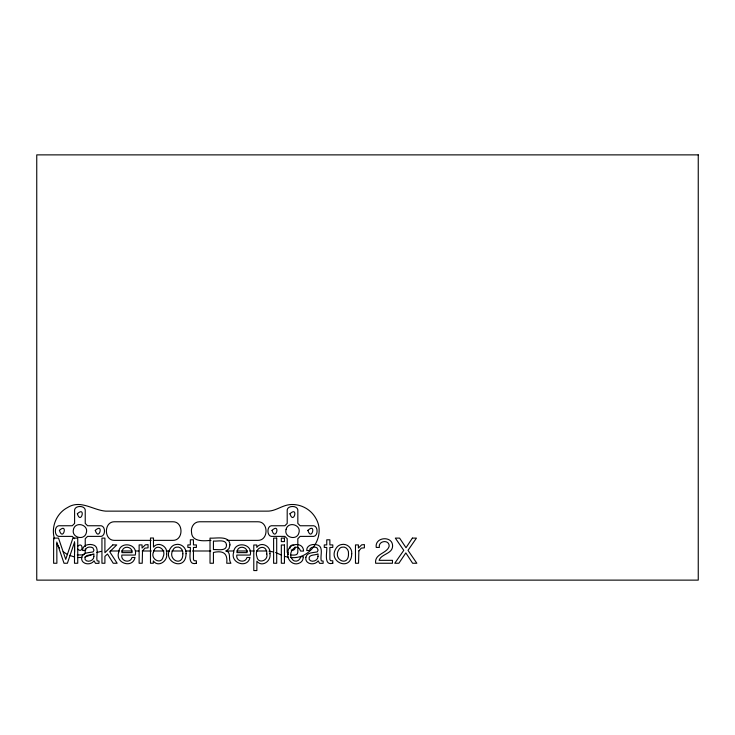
<?xml version="1.0" encoding="UTF-8"?>
<svg xmlns="http://www.w3.org/2000/svg" width="735" height="735" viewBox="0 0 735 735"><rect width="100%" height="100%" fill="white"/><g stroke="black" fill="none" stroke-linecap="round" stroke-linejoin="round"><path stroke-width="1.1" d="M77.616 546.344C83.487 540.721 83.487 554.631 77.616 548.999M83.9 554.631L85.141 553.014L85.232 548.916M92.785 554.319L84.883 557.047M96.864 552.49L101.191 551.369M83.257 554.888L77.258 554.98M77.588 557.534L81.778 557.488M151.144 540.363L114.458 540.363C103.727 540.501 103.727 521.63 114.458 521.767L172.927 521.767C183.667 521.63 183.667 540.501 172.927 540.363L153.44 540.363M210.963 540.363C204.367 540.978 191.835 542.173 191.532 532.397C190.585 527.353 194.022 521.675 199.497 521.767L257.967 521.767C268.707 521.63 268.707 540.501 257.967 540.363L227.014 540.363M110.213 550.993L119.364 550.993M121.642 550.993L131.932 550.993M135.359 550.993L138.786 550.993M142.213 550.993L151.355 550.993M153.643 550.993L163.933 550.993M166.211 550.993L169.647 550.993M171.926 550.993L182.216 550.993M185.643 550.993L190.218 550.993M192.496 550.993L210.789 550.993M225.645 550.993L233.638 550.993M237.065 550.993L247.355 550.993M249.643 550.993L254.209 550.993M256.497 550.993L266.787 550.993M290.922 554.98C293.191 555.09 297.684 555.779 297.831 552.325L297.831 538.7L300.146 536.385L313.771 536.385C318.191 535.714 318.191 526.416 313.771 525.755L300.146 525.755L297.831 523.43L297.831 509.805C297.16 505.386 287.872 505.386 287.201 509.805L287.201 523.43L284.877 525.755L271.252 525.755C266.833 526.416 266.833 535.714 271.252 536.385L284.877 536.385L287.201 538.7L287.201 552.325L288.524 554.631M290.647 557.488C310.639 559.868 326.138 535.741 315.903 518.46C310.877 509.125 300.137 503.493 289.599 504.651C281.606 505.551 275.065 511.56 266.787 511.137L105.647 511.137C92.858 510.09 80.4 499.359 67.565 507.536C56.522 513.232 50.779 526.967 54.5 538.828M269.01 551.186L273.402 551.93M74.492 556.955L69.513 555.384M284.463 556.395L288.57 557.259M293.844 545.37C291.924 544.157 289.268 546.188 289.948 548.365M291.189 549.973C293.109 551.186 295.755 549.155 295.084 546.987M281.579 555.145L275.57 552.49M63.182 551.709L67.565 554.594M74.602 538.7L72.278 536.385L58.653 536.385C54.234 535.714 54.234 526.416 58.653 525.755L72.278 525.755L74.602 523.43L74.602 509.805C75.273 505.386 84.562 505.386 85.232 509.805L85.232 523.43L87.548 525.755L101.173 525.755C105.592 526.416 105.592 535.714 101.173 536.385L87.548 536.385L85.232 538.7L85.232 546.647M56.522 543.67L59.452 548.025M74.602 543.238L74.602 552.325M74.566 542.035L74.492 563.249L77.735 563.249L77.735 538.103L72.903 538.103L65.727 559.363L58.506 538.103L53.627 538.103L53.627 563.249L56.88 563.249L56.788 542.035L64.019 563.249L67.39 563.249L74.566 542.035M266.787 553.97C268.633 560.768 257.82 564.37 256.91 556.689C253.446 547.217 267.255 542.834 266.787 553.97M153.404 552.224C150.216 559.335 161.489 565.197 163.161 556.818C166.863 548.641 155.214 542.504 153.404 552.224M166.625 553.731C168.067 561.016 158.117 567.898 153.321 560.906L153.321 563.249L150.482 563.249L150.482 538.011L153.477 538.011L153.477 547.143C158.154 540.914 168.076 546.454 166.625 553.731M186.056 553.694C185.927 572.877 159.936 561.246 171.319 547.125A7.571 7.571 0 0 1 175.738 544.552C181.26 543.174 186.672 548.08 186.056 553.694M288.01 552.307C286.016 559.188 293.136 566.694 299.889 562.835A6.293 6.293 0 0 0 302.664 559.914L303.555 556.762L300.56 556.762C300.202 559.519 297.638 561.76 294.808 561.025A3.776 3.776 0 0 1 292.31 559.261C286.622 553.032 297.142 541.024 300.56 551.075L303.555 551.075C303.436 541.263 287.707 543.091 288.01 552.307M351.725 553.694C351.587 572.877 325.596 561.246 336.979 547.125A7.571 7.571 0 0 1 341.408 544.552C346.92 543.174 352.341 548.08 351.725 553.694M118.666 552.325C114.963 563.148 132.603 568.945 135.001 557.497L131.969 557.497C130.481 563.598 120.568 561.568 121.817 555.063L135.258 555.063C138.198 543.413 119.392 540.629 118.666 552.325M233.647 552.325C229.945 563.148 247.594 568.945 249.983 557.497L246.96 557.497C245.462 563.598 235.549 561.568 236.808 555.063L250.24 555.063C253.189 543.413 234.373 540.629 233.647 552.325M269.929 553.675C271.546 560.906 261.954 567.861 256.873 561.191L256.873 570.562L253.786 570.562L253.786 545.003L256.781 545.003L256.781 547.428C261.247 540.868 271.288 546.417 269.929 553.675M226.499 545.205C226.564 551.719 217.229 549.164 213.435 549.624L213.435 541.024C217.22 541.612 226.334 538.709 226.499 545.205M81.75 557.231C80.317 564.296 90.681 565.996 94.034 560.823L95.495 563.359L98.995 563.332L98.995 561.062L97.158 560.869C95.697 555.963 100.162 546.289 92.628 544.773C88.531 543.652 82.246 545.287 82.596 550.515L85.471 550.515C85.545 546.812 90.276 546.417 92.84 547.777L93.961 550.065L93.226 551.847C89.404 552.867 82.779 552.104 81.75 557.231M305.889 557.231C304.455 564.296 314.81 565.996 318.163 560.823L319.633 563.359L323.124 563.332L323.124 561.062L321.287 560.869C319.826 555.963 324.291 546.289 316.767 544.773C312.66 543.652 306.385 545.287 306.725 550.515L309.6 550.515C309.683 546.812 314.405 546.417 316.978 547.777L318.099 550.065L317.355 551.847C313.533 552.867 306.918 552.104 305.889 557.231M392.591 545.995C392.554 553.997 381.336 553.675 379.076 560.336L392.472 560.336L392.472 563.249L375.64 563.249C374.345 553.483 387.253 553.675 389.183 546.133C389.302 539.168 377.946 540.694 379.37 547.428L376.237 547.428C374.519 536.752 392.775 535.493 392.591 545.995M182.84 553.786C183.125 567.668 166.303 559.528 173.423 549.229A4.189 4.189 0 0 1 176.216 547.207C180.222 546.059 183.355 549.982 182.84 553.786M348.5 553.786C348.785 567.668 331.972 559.528 339.083 549.229A4.189 4.189 0 0 1 341.876 547.207C345.891 546.059 349.015 549.982 348.5 553.786M229.954 544.883L229.026 548.576L226.408 550.892C231.185 552.628 228.521 558.572 230.248 562.128L230.919 563.249L226.738 563.249C227.85 553.418 223.357 550.249 213.435 552.463L213.435 563.249L210.026 563.249L210.026 538.103C215.971 538.672 229.596 535.052 229.954 544.883M93.878 556.404C94.126 560.594 87.474 563.083 85.113 559.565C83.707 554.116 90.919 555.55 93.878 553.924L93.878 556.404M318.007 556.404C318.255 560.594 311.603 563.083 309.251 559.565C307.836 554.116 315.049 555.55 318.007 553.924L318.007 556.404M59.406 530.376C63.026 541.925 68.318 522.19 59.406 530.376M73.5 529.347C70.973 537.505 84.433 541.116 86.335 532.783C88.852 524.625 75.393 521.023 73.5 529.347M77.35 513.765C80.969 525.314 86.252 505.579 77.35 513.765M95.284 530.376C98.903 541.925 104.195 522.19 95.284 530.376M272.005 530.376C275.625 541.925 280.917 522.19 272.005 530.376M286.099 529.347C283.572 537.505 297.032 541.116 298.934 532.783C301.451 524.625 287.991 521.023 286.099 529.347M289.948 513.765C293.568 525.314 298.851 505.579 289.948 513.765M307.882 530.376C311.502 541.925 316.794 522.19 307.882 530.376M142.526 550.864L142.213 563.249L139.126 563.249L139.126 544.911L142.057 544.911L142.057 548.08L145.328 544.837L148.047 544.589L148.047 547.841L144.979 548.126L142.526 550.864M358.864 550.864L358.551 563.249L355.474 563.249L355.474 544.911L358.395 544.911L358.395 548.08L361.675 544.837L364.395 544.589L364.395 547.841L361.317 548.126L358.864 550.864M122.332 550.46L121.9 552.619L132.089 552.619C132.695 546.923 124.096 545.104 122.332 550.46M237.313 550.46L236.89 552.619L247.079 552.619C247.677 546.923 239.086 545.104 237.313 550.46M412.381 538.103L406.014 547.722L399.592 538.103L395.329 538.103L403.772 550.359L394.759 563.249L398.875 563.249L405.839 552.913L412.62 563.249L416.846 563.249L407.998 550.359L416.442 538.103L412.381 538.103M112.813 544.911L104.903 552.702L104.903 538.103L101.944 538.103L101.944 563.249L104.903 563.249L104.903 556.367L107.485 554.006L113.208 563.249L117.141 563.249L109.726 551.783L116.755 544.911L112.813 544.911M196.383 563.249C187.03 565.959 190.806 552.095 190.337 547.428L187.857 547.428L187.857 544.911L190.337 544.911L190.337 539.793L193.452 539.793L193.452 544.911L196.383 544.911L196.383 547.428L193.452 547.428L193.452 559.399L194.104 560.686L196.383 560.823L196.383 563.249M332.799 563.249C323.446 565.959 327.222 552.095 326.763 547.428L324.273 547.428L324.273 544.911L326.763 544.911L326.763 539.793L329.877 539.793L329.877 544.911L332.799 544.911L332.799 547.428L329.877 547.428L329.877 559.399L330.52 560.686L332.799 560.823L332.799 563.249M698.25 154.874L36.75 154.874L36.75 580.126L698.25 580.126L698.25 154.874M276.7 538.103L273.613 538.103L273.613 563.249L276.7 563.249L276.7 538.103M284.454 538.103L281.321 538.103L281.321 541.594L284.454 541.594L284.454 538.103M284.454 545.003L281.321 545.003L281.321 563.249L284.454 563.249L284.454 545.003"/></g></svg>
